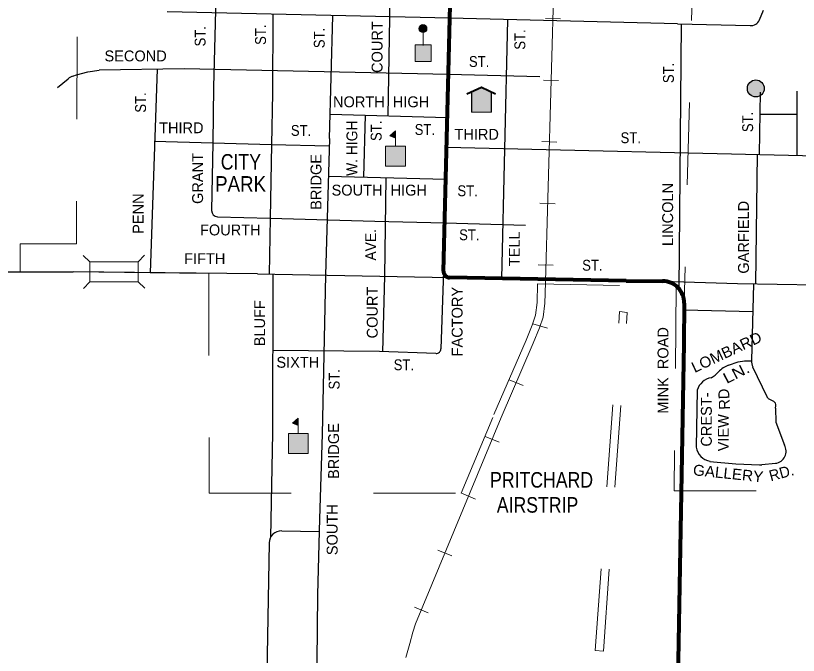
# Model space of a CAD drawing. Extents: x 149.11 to 153.06, y 38.56 to 42.5.
# Drawn here: x 150.749 to 151.703, y 39.926 to 40.705 of the extents above; entities that cross this region are included whole.
import ezdxf
from ezdxf.enums import TextEntityAlignment as Align

# ---------------------------------------------------------------- set-up
doc = ezdxf.new("R2010")
doc.units = 0
doc.header["$LTSCALE"] = 0.006
doc.linetypes.add('LONG_DASHED', pattern=[7.5, 6, -1.5])
doc.linetypes.add('MEDIUM_DASHED', pattern=[4.5, 3, -1.5])
for name, color, linetype, lineweight in [('12', 7, 'Continuous', 80), ('14', 7, 'Continuous', 25), ('15', 7, 'MEDIUM_DASHED', 13), ('17', 7, 'Continuous', 13), ('18', 7, 'MEDIUM_DASHED', 13), ('21', 7, 'Continuous', 25), ('32', 7, 'Continuous', 13), ('36', 7, 'Continuous', 13), ('4', 7, 'LONG_DASHED', 13), ('47', 7, 'Continuous', 13), ('50', 7, 'Continuous', 13), ('51', 7, 'Continuous', 13)]:
    doc.layers.add(name, color=color, linetype=linetype, lineweight=lineweight)
doc.layers.add('49', color=7, linetype='Continuous')

msp = doc.modelspace()

# ---------------------------------------------------------------- hatches: boundary and pattern name
at = {"layer": '14'}
msp.add_hatch(color=256, dxfattribs=at).paths.add_polyline_path([(151.661378, 40.616888, 1), (151.64086, 40.616888, 1)])
at = {"layer": '32'}
for points in [[(151.212121, 40.55625), (151.205114, 40.559091), (151.212121, 40.565152)], [(151.2, 40.522348), (151.2, 40.546402), (151.224053, 40.546402), (151.224053, 40.522348)], [(151.093561, 40.20625), (151.086553, 40.209091), (151.093561, 40.215152)], [(151.081439, 40.172348), (151.081439, 40.196402), (151.105492, 40.196402), (151.105492, 40.172348)]]:
    msp.add_hatch(color=256, dxfattribs=at).paths.add_polyline_path(points)
at = {"layer": '36'}
for points in [[(151.245723, 40.684826, 1), (151.245297, 40.694628, 1)], [(151.235795, 40.649621), (151.235795, 40.669886), (151.255303, 40.669886), (151.255303, 40.649621)]]:
    msp.add_hatch(color=256, dxfattribs=at).paths.add_polyline_path(points)
at = {"layer": '51'}
msp.add_hatch(color=256, dxfattribs=at).paths.add_polyline_path([(151.317235, 40.618371), (151.304924, 40.612879), (151.304924, 40.588068), (151.328977, 40.588068), (151.328977, 40.612879)])

# ---------------------------------------------------------------- linework, layer by layer
at = {"layer": '12'}
for p, q in [((151.270455, 40.394318), (151.279735, 40.760795)), ((151.493182, 40.382386), (151.277841, 40.386553)), ((151.493182, 40.382386), (151.5375, 40.382197)), ((151.564015, 40.355492), (151.563636, 40.305871)), ((151.563636, 40.305871), (151.533333, 38.667803))]:
    msp.add_line(p, q, dxfattribs=at)
for centre, radius, start, end in [((151.277966, 40.394192), 0.007576, 178.54871, 268.87124), ((151.537427, 40.355687), 0.026515, 359.56438, 89.77789)]:
    msp.add_arc(centre, radius, start, end, dxfattribs=at)
at = {"layer": '14'}
for p, q in [((150.993561, 40.757386), (150.990341, 40.618561)), ((151.205303, 40.727083), (151.202841, 40.583523)), ((151.27822, 40.702273), (150.933523, 40.710227)), ((151.062689, 40.707008), (151.061932, 40.611174)), ((151.655871, 40.700379), (151.660417, 40.712121)), ((151.131629, 40.555871), (151.135795, 40.705303)), ((151.555871, 40.695644), (151.27822, 40.702273)), ((151.348674, 40.700568), (151.341098, 40.385417)), ((151.555871, 40.695644), (151.644129, 40.693371)), ((151.557765, 40.372727), (151.560606, 40.695644)), ((150.954356, 40.64072), (150.850758, 40.639205)), ((150.921591, 40.640341), (150.913068, 40.392424)), ((151.276515, 40.633902), (150.954356, 40.64072)), ((151.388068, 40.630871), (151.276515, 40.633902)), ((150.8, 40.617992), (150.813068, 40.628598)), ((150.990341, 40.618561), (150.989205, 40.550568)), ((151.061932, 40.611174), (151.060795, 40.548674)), ((151.655492, 40.536742), (151.657008, 40.612121)), ((151.701326, 40.613636), (151.701326, 40.535606)), ((151.132386, 40.585606), (151.275189, 40.581439)), ((151.175189, 40.58447), (151.173106, 40.508902)), ((151.656439, 40.585417), (151.701326, 40.585417)), ((151.131629, 40.555871), (151.126894, 40.389394)), ((150.917992, 40.552462), (150.989205, 40.550568)), ((150.989205, 40.550568), (150.987879, 40.468371)), ((150.989205, 40.550568), (151.060795, 40.548674)), ((151.060795, 40.548674), (151.05928, 40.458712)), ((151.060795, 40.548674), (151.13125, 40.54678)), ((151.274242, 40.545455), (151.746023, 40.53447)), ((151.65303, 40.536742), (151.650947, 40.378977)), ((151.130303, 40.510038), (151.273295, 40.50625)), ((151.200189, 40.508144), (151.198674, 40.388068)), ((150.995265, 40.460606), (151.05928, 40.458712)), ((151.05928, 40.458712), (151.057955, 40.39072)), ((151.05928, 40.458712), (151.186932, 40.455114)), ((151.186932, 40.455114), (151.27197, 40.45303)), ((151.27197, 40.45303), (151.370455, 40.450189)), ((150.726894, 40.393561), (150.819318, 40.393561)), ((151.04375, 40.390909), (150.819318, 40.393561)), ((151.270455, 40.394318), (151.267235, 40.299621)), ((151.04375, 40.390909), (151.277841, 40.386553)), ((151.062689, 40.39053), (151.062121, 40.197538)), ((151.126894, 40.389394), (151.122538, 40.195644)), ((151.198674, 40.388068), (151.196212, 40.296212)), ((151.5375, 40.382197), (151.628977, 40.379356)), ((151.628977, 40.379356), (152.520076, 40.363258)), ((151.648485, 40.378977), (151.645833, 40.285417)), ((151.563826, 40.347159), (151.647538, 40.345076)), ((151.647348, 40.277652), (151.664583, 40.241477)), ((151.579735, 40.249242), (151.578409, 40.179924)), ((151.667045, 40.238826), (151.672727, 40.235985)), ((151.675379, 40.227462), (151.675758, 40.230303)), ((151.062121, 40.197538), (151.059659, 40.070076)), ((151.122538, 40.195644), (151.119508, 40.092803)), ((151.675189, 40.160227), (151.658712, 40.158333)), ((151.073295, 40.07803), (151.119129, 40.077273)), ((151.057955, 40.063258), (151.053409, 39.808902))]:
    msp.add_line(p, q, dxfattribs=at)
for points in [[(150.818939, 40.632008), (150.823106, 40.633333), (150.837121, 40.637121), (150.850758, 40.639205)], [(151.261364, 40.293939), (151.192424, 40.296402), (151.0625, 40.297727)], [(151.617992, 40.279924), (151.629545, 40.283712), (151.637311, 40.285227), (151.645833, 40.285227)], [(151.675379, 40.227462), (151.675568, 40.210227), (151.685985, 40.182576)], [(151.595265, 40.162689), (151.626705, 40.15947), (151.655682, 40.158333)], [(151.119508, 40.092803), (151.116856, 40.000568), (151.11572, 39.877652)]]:
    msp.add_lwpolyline(points, dxfattribs=at)
msp.add_circle((151.651119, 40.616888), 0.010259, dxfattribs=at)
for centre, radius, start, end in [((151.644669, 40.705761), 0.012432, 267.54109, 334.13072), ((150.824993, 40.613977), 0.018939, 108.45096, 129.17012), ((150.995454, 40.468197), 0.007576, 179.03766, 268.34282), ((151.26164, 40.299712), 0.005682, 268.04876, 358.14391), ((151.634863, 40.241206), 0.042295, 113.49595, 133.77183), ((151.662831, 40.284981), 0.017046, 178.32122, 205.40344), ((151.587197, 40.285363), 0.022896, 294.73062, 323.50894), ((151.60042, 40.243427), 0.021452, 99.78048, 164.01157), ((151.669766, 40.243889), 0.005682, 205.40344, 242.22156), ((151.670047, 40.230897), 0.005682, 353.6651, 62.22156), ((151.673603, 40.174789), 0.014571, 276.01796, 31.89154), ((151.599182, 40.183429), 0.021084, 189.65687, 259.30459), ((151.656412, 40.177165), 0.018939, 267.74842, 276.71544), ((151.073069, 40.062904), 0.015152, 89.07971, 178.67718)]:
    msp.add_arc(centre, radius, start, end, dxfattribs=at)
at = {"layer": '15'}
msp.add_line((151.580303, 40.999432), (151.564015, 40.355492), dxfattribs=at)
at = {"layer": '17'}
for p, q in [((151.394697, 40.702083), (151.413068, 40.701515)), ((151.392424, 40.627083), (151.410795, 40.626515)), ((151.390341, 40.552083), (151.408712, 40.551515)), ((151.388068, 40.477083), (151.406439, 40.476515)), ((151.385985, 40.402083), (151.404356, 40.401705)), ((151.379545, 40.330114), (151.397159, 40.325)), ((151.350758, 40.262121), (151.367614, 40.254924)), ((151.321212, 40.192992), (151.338258, 40.185985)), ((151.292424, 40.123864), (151.30947, 40.116667)), ((151.263636, 40.054545), (151.280682, 40.047538)), ((151.235038, 39.985227), (151.251894, 39.97822))]:
    msp.add_line(p, q, dxfattribs=at)
for points in [[(151.224811, 39.923864), (151.229356, 39.94072), (151.233333, 39.954735), (151.236553, 39.964773), (151.34072, 40.215909), (151.379924, 40.306439), (151.387689, 40.325189), (151.391856, 40.338447), (151.394129, 40.355492), (151.394318, 40.367045), (151.405492, 40.757386), (151.406439, 40.775568), (151.406629, 40.785417), (151.405871, 40.796023), (151.403788, 40.808144), (151.401894, 40.81875), (151.399811, 40.827083), (151.397348, 40.832576), (151.269129, 41.151326), (151.1875, 41.349621)], [(151.379924, 40.306439), (151.387689, 40.325189), (151.391856, 40.338447), (151.394129, 40.355492), (151.394318, 40.367045), (151.405492, 40.757386)], [(151.224811, 39.923864), (151.229356, 39.94072), (151.233333, 39.954735), (151.236553, 39.964773), (151.34072, 40.215909), (151.379924, 40.306439)]]:
    msp.add_lwpolyline(points, dxfattribs=at)
at = {"layer": '18'}
for q in [(151.485038, 40.345076), (151.46553, 39.931629)]:
    msp.add_line((151.455492, 39.932197), q, dxfattribs=at)
msp.add_lwpolyline([(151.46553, 39.931629), (151.494508, 40.344129), (151.485038, 40.345076)], dxfattribs=at)
at = {"layer": '21'}
for p, q in [((150.839394, 40.405492), (150.83125, 40.413258)), ((150.90625, 40.413636), (150.898485, 40.405492)), ((150.839394, 40.381439), (150.831629, 40.373295)), ((150.906629, 40.373674), (150.898485, 40.381439))]:
    msp.add_line(p, q, dxfattribs=at)
at = {"layer": '21', "lineweight": 13}
msp.add_lwpolyline([(150.839394, 40.381439), (150.898485, 40.381439), (150.898485, 40.405492), (150.839394, 40.405492)], close=True, dxfattribs=at)
at = {"layer": '32'}
for p, q in [((151.212121, 40.546402), (151.212121, 40.55625)), ((151.093561, 40.196402), (151.093561, 40.20625))]:
    msp.add_line(p, q, dxfattribs=at)
for points in [[(151.212121, 40.55625), (151.205114, 40.559091), (151.212121, 40.565152)], [(151.2, 40.522348), (151.2, 40.546402), (151.224053, 40.546402), (151.224053, 40.522348)], [(151.093561, 40.20625), (151.086553, 40.209091), (151.093561, 40.215152)], [(151.081439, 40.172348), (151.081439, 40.196402), (151.105492, 40.196402), (151.105492, 40.172348)]]:
    msp.add_lwpolyline(points, close=True, dxfattribs=at)
at = {"layer": '36'}
msp.add_line((151.245644, 40.669318), (151.245644, 40.685038), dxfattribs=at)
msp.add_lwpolyline([(151.235795, 40.649621), (151.235795, 40.669886), (151.255303, 40.669886), (151.255303, 40.649621)], close=True, dxfattribs=at)
msp.add_circle((151.24551, 40.689727), 0.004905, dxfattribs=at)
at = {"layer": '4'}
for points in [[(151.796212, 40.831818), (151.729924, 40.831818), (151.729924, 40.888826), (151.713447, 40.888636), (151.713636, 40.879545), (150.824432, 40.879545), (150.823106, 40.427652), (150.754545, 40.427652), (150.754545, 40.393561)], [(151.385227, 40.378788), (151.554167, 40.375758), (151.551515, 40.126705), (151.811364, 40.127083), (151.811932, 40.376136), (151.796023, 40.376326), (151.796023, 40.831818)], [(150.754545, 40.393561), (150.819318, 40.393561), (150.913068, 40.392424), (150.98447, 40.391667)], [(150.98447, 40.391667), (150.985038, 40.123864), (151.292235, 40.123864)], [(151.292235, 40.123864), (151.332008, 40.219697), (151.371212, 40.310227), (151.378788, 40.328409), (151.382576, 40.34053), (151.384659, 40.35625), (151.385038, 40.378788)]]:
    msp.add_lwpolyline(points, dxfattribs=at)
at = {"layer": '47'}
msp.add_line((150.987879, 40.468371), (150.989205, 40.550568), dxfattribs=at)
msp.add_lwpolyline([(150.989205, 40.550568), (151.060795, 40.548674), (151.05928, 40.458712), (150.995265, 40.460606)], dxfattribs=at)
msp.add_arc((150.995454, 40.468197), 0.007576, 179.03766, 268.34282, dxfattribs=at)
at = {"layer": '50', "lineweight": 40}
msp.add_lwpolyline([(151.299053, 40.610417), (151.317045, 40.618371), (151.334091, 40.610417)], dxfattribs=at)
at = {"layer": '50'}
for points in [[(151.308712, 40.588068), (151.304735, 40.588068), (151.304735, 40.612879)], [(151.328788, 40.612879), (151.328788, 40.588068), (151.308523, 40.588068)]]:
    msp.add_lwpolyline(points, dxfattribs=at)
at = {"layer": '51'}
msp.add_lwpolyline([(151.317235, 40.618371), (151.304924, 40.612879), (151.304924, 40.588068), (151.328977, 40.588068), (151.328977, 40.612879)], close=True, dxfattribs=at)

# ---------------------------------------------------------------- texts
at = {"layer": '18', "width": 0.85}
for s, p in [('PRITCHARD', (151.390057, 40.130682)), ('AIRSTRIP', (151.385133, 40.100189))]:
    msp.add_text(s, height=0.01894, dxfattribs=at).set_placement(p, align=Align.CENTER)
at = {"layer": '47'}
for s, width, p in [('CITY', 0.85, (151.02358, 40.517992)), ('PARK', 0.9, (151.023201, 40.491098))]:
    msp.add_text(s, height=0.01894, dxfattribs=dict(at, width=width)).set_placement(p, align=Align.CENTER)
at = {"layer": '49'}
for s, rotation, p in [('COURT', 90, (151.196212, 40.667235)), ('GRANT', 90, (150.977462, 40.507197)), ('BRIDGE', 90, (151.12178, 40.50303)), ('LINCOLN', 90, (151.550379, 40.463352)), ('PENN', 90, (150.904924, 40.464394)), ('GARFIELD', 90, (151.642803, 40.435606)), ('TELL', 90, (151.363447, 40.421591)), ('COURT', 90, (151.190341, 40.343939)), ('FACTORY', 90, (151.29375, 40.33286)), ('BLUFF', 90, (151.05303, 40.330871)), ('MINK  ROAD', 90, (151.544697, 40.273485)), ('RD', 92.663, (151.619112, 40.238707)), ('CREST-', 90, (151.597538, 40.213636)), ('VIEW', 90, (151.618182, 40.197538)), ('BRIDGE', 90, (151.143182, 40.175189)), ('RD.', 15.262, (151.684145, 40.142217)), ('SOUTH', 90, (151.141477, 40.079451))]:
    msp.add_text(s, height=0.01326, rotation=rotation, dxfattribs=at).set_placement(p, align=Align.CENTER)
for s, rotation, width, p in [('ST.', 90, 0.9, (150.980492, 40.680398)), ('ST.', 90, 0.9, (151.054167, 40.682292)), ('ST.', 90, 0.9, (151.125758, 40.678314)), ('ST.', 90, 0.9, (151.370265, 40.67642)), ('ST.', 90, 0.9, (151.551326, 40.635701)), ('ST.', 90, 0.9, (150.907955, 40.599716)), ('ST.', 90, 0.9, (151.647917, 40.576042)), ('W. HIGH ', 90, 0.95, (151.16553, 40.546402)), ('ST.', 90, 0.9, (151.195076, 40.565246)), ('AVE.', 90, 0.95, (151.188447, 40.42642)), ('LOMBARD', 25.087, 1.05, (151.618307, 40.289717)), ('LN.', 27.099, 1.2, (151.630314, 40.264286)), ('ST.', 90, 0.9, (151.143939, 40.262595)), ('GALLERY', 354.091, 1.05, (151.616836, 40.141444))]:
    msp.add_text(s, height=0.01326, rotation=rotation, dxfattribs=dict(at, width=width)).set_placement(p, align=Align.CENTER)
for s, p in [('SECOND', (150.895265, 40.649811)), ('NORTH  HIGH', (151.194508, 40.593939)), ('THIRD', (150.950947, 40.562311)), ('THIRD', (151.310985, 40.554356)), ('SOUTH  HIGH', (151.192235, 40.486364)), ('FOURTH', (151.010701, 40.437879)), ('FIFTH', (150.979545, 40.402841)), ('SIXTH', (151.092992, 40.276705))]:
    msp.add_text(s, height=0.01326, dxfattribs=at).set_placement(p, align=Align.CENTER)
at = {"layer": '49', "width": 0.9}
for p in [(151.31392, 40.642992), (151.247822, 40.560227), (151.096875, 40.559091), (151.498769, 40.550189), (151.299905, 40.485606), (151.301989, 40.432008), (151.451989, 40.394886), (151.222254, 40.273674)]:
    msp.add_text('ST.', height=0.01326, dxfattribs=at).set_placement(p, align=Align.CENTER)

doc.saveas('drawing.dxf')
